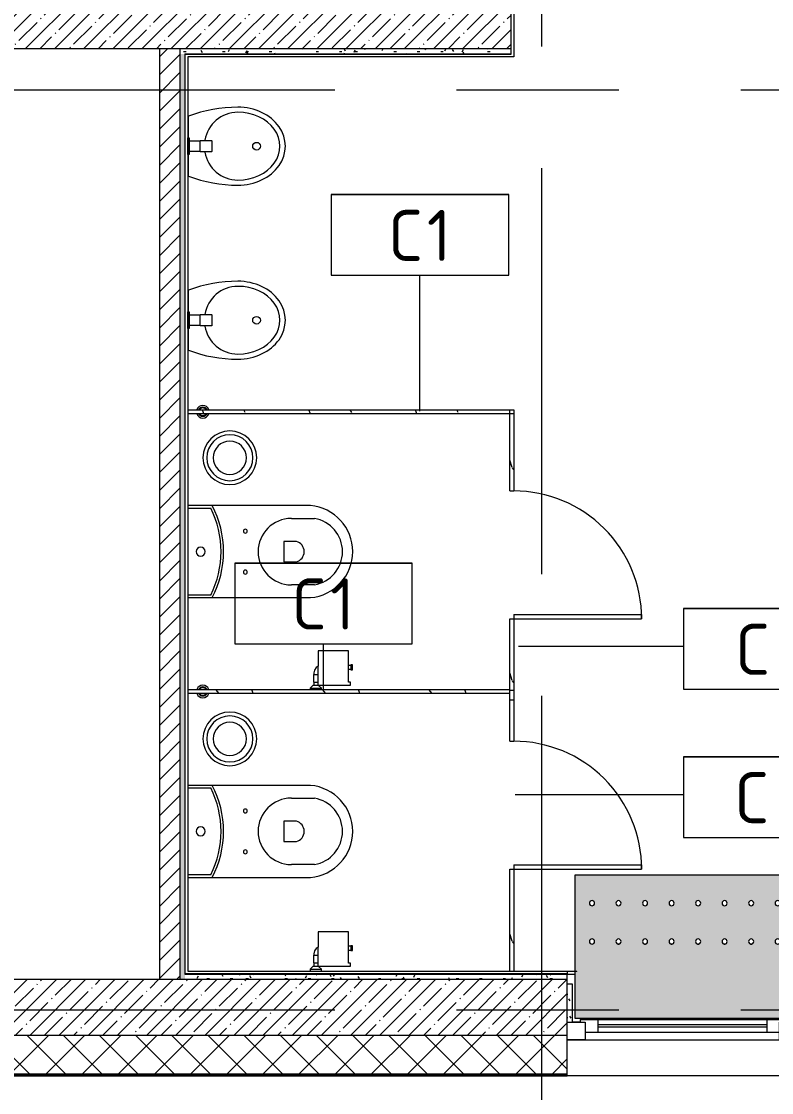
# Model space of a CAD drawing. Header units: millimetres. Extents: x 35092 to 251863, y -8553 to 29549.
# Drawn here: x 68525 to 71459, y -324 to 3867 of the extents above; entities that cross this region are included whole.
import ezdxf

# ---------------------------------------------------------------- set-up
doc = ezdxf.new("R2010")
doc.units = ezdxf.units.MM
doc.linetypes.add('Осевая', pattern=[3175, 635, -476.25, 1587.5, -476.25])
for name, color, linetype, lineweight in [('A-DETL-GENF', 7, 'Continuous', 9), ('A-DOOR', 7, 'Continuous', 9), ('A-GENM', 7, 'Continuous', 9), ('A-GENM-IDEN', 7, 'Continuous', 9), ('A-GLAZ', 7, 'Continuous', 9), ('A-GLAZ-1', 7, 'Continuous', 13), ('A-WALL', 7, 'Continuous', 9), ('I-WALL', 7, 'Continuous', 9), ('P-SANR-FIXT-1', 7, 'Continuous', 13), ('Знаки', 7, 'Continuous', 9), ('Оси', 7, 'Continuous', 9), ('Оси-2', 7, 'Осевая', 9)]:
    doc.layers.add(name, color=color, linetype=linetype, lineweight=lineweight)
for name, color, linetype, lineweight, true_color in [('A-DOOR-1', 7, 'Continuous', 9, 0xc0c0c0), ('A-WALL-1', 9, 'Continuous', 9, 0x808080), ('A-WALL-FNSH-1', 9, 'Continuous', 9, 0x808080), ('M-EQPM-1', 7, 'Continuous', 9, 0xb2b2b2), ('P-SANR-FIXT-2', 9, 'Continuous', 13, 0x808080), ('P-SANR-FIXT-3', 7, 'Continuous', 13, 0x260000)]:
    doc.layers.add(name, color=color, linetype=linetype, lineweight=lineweight, true_color=true_color)
doc.styles.add('GOST Common', font='GOST_Common.ttf', dxfattribs={"height": 200})
pattern_1 = [(45, (0, 0), (-57.02463, 57.02463), []), (45, (57.025, 0), (-57.02463, 57.02463), [100.806, -20.161, 3.353, -16.808])]
pattern_2 = [(0, (0, 0), (121.92, 30.48), [10.058, -81.382, 10.058, -81.382, -487.68]), (0, (0, 0), (121.92, 30.48), [-182.88, 10.058, -172.822, 10.058, -81.382, -213.36]), (0, (0, 0), (121.92, 30.48), [-457.2, 10.058, -50.902, 10.058, -142.342]), (120, (45.72, 15.24), (-87.356454, 90.345817), [10.058, -81.382, 10.058, -81.382, -487.68]), (120, (45.72, 15.24), (-87.356454, 90.345817), [-182.88, 10.058, -172.822, 10.058, -81.382, -213.36]), (120, (45.72, 15.24), (-87.356454, 90.345817), [-457.2, 10.058, -50.902, 10.058, -142.342]), (240, (60.96, 76.2), (-34.563546, -120.825817), [10.058, -81.382, 10.058, -81.382, -487.68]), (240, (60.96, 76.2), (-34.563546, -120.825817), [-182.88, 10.058, -172.822, 10.058, -81.382, -213.36]), (240, (60.96, 76.2), (-34.563546, -120.825817), [-457.2, 10.058, -50.902, 10.058, -142.342])]
pattern_3 = [(18.435, (-1212.79, 70334.71), (832.99954, 416.50086), [158.051, -1159.038]), (49.399, (-1062.845, 70384.69), (2082.486787, 2499.010644), [76.799, -3763.143]), (46.848, (-1012.865, 70026.5), (5830.957739, 6247.5402574), [182.691, -8951.868]), (19.983, (-887.915, 70159.78), (3332.002656, 1249.49393), [97.5, -4777.508]), (0, (-1212.8, 70193.1), (416.5, 416.5), [83.3, -333.2]), (28.443, (-1129.485, 70193.1), (-5414.4962996, -2915.5071394), [227.365, -11140.87]), (354.289, (-929.565, 70301.39), (-3748.496867, 416.5263), [83.716, -4102.058]), (39.806, (-846.265, 70293.06), (-2082.48651, -1666.01521), [65.059, -3187.91])]

# ---------------------------------------------------------------- blocks, each defined once
blk = doc.blocks.new('120_Окно_СКБ_1Ст - 120_Окно_СКБ_1Ст 900х2500_h_-22445987-План расстановки мебели и оборудования 2 этажа в осях 12-23')
at = {"layer": 'A-GLAZ'}
for p, q in [((450, -57), (-450, -57)), ((-330, -107), (330, -107)), ((330, -117), (-330, -117)), ((-430, -127), (-400, -127)), ((400, -127), (430, -127))]:
    blk.add_line(p, q, dxfattribs=at)
at = {"layer": 'A-GLAZ-1'}
for p, q in [((-450, -127), (-450, -57)), ((-450, -57), (-380, -57)), ((-380, -57), (-380, -127)), ((380, -127), (380, -57)), ((380, -57), (450, -57)), ((450, -57), (450, -127)), ((380, -87), (-380, -87)), ((-380, -87), (-380, -127)), ((-330, -137), (-330, -87)), ((330, -137), (330, -87)), ((380, -127), (380, -87)), ((-380, -127), (-450, -127)), ((-380, -127), (-400, -127)), ((-400, -127), (-400, -137)), ((-400, -137), (400, -137)), ((400, -137), (-400, -137)), ((450, -127), (380, -127)), ((400, -127), (380, -127)), ((400, -137), (400, -127))]:
    blk.add_line(p, q, dxfattribs=at)
blk = doc.blocks.new('radiator_prado_classic_z_tip_30_po exemplyaru - Classic Z Тип 30-500-V133-План расстановки мебели и оборудования 2 этажа в осях 12-23')
at = {"layer": 'M-EQPM-1'}
for p, q in [((87.7, 82), (83.3, 82)), ((83.3, 82), (87.7, 82)), ((191.5, 82), (187, 82)), ((187, 82), (191.5, 82)), ((295.2, 82), (290.8, 82)), ((290.8, 82), (295.2, 82)), ((399, 82), (394.5, 82)), ((394.5, 82), (399, 82)), ((502.7, 82), (498.3, 82)), ((498.3, 82), (502.7, 82)), ((606.5, 82), (602, 82)), ((602, 82), (606.5, 82))]:
    blk.add_line(p, q, dxfattribs=at)
blk = doc.blocks.new('131_Сантехническая перегородка_Дверь - СД-1-29846662-План расстановки мебели и оборудования 2 этажа в осях 12-23')
at = {"layer": 'A-DOOR'}
h = blk.add_hatch(dxfattribs=at)
h.set_pattern_fill('FP_62', color=256, style=0, pattern_type=2)
h.set_pattern_definition(pattern_3)
h.paths.add_polyline_path([(817.3, 8), (817.3, -8), (1134.7, -8), (1134.7, 8)])
at = {"layer": 'A-GENM'}
h = blk.add_hatch(dxfattribs=at)
h.set_pattern_fill('FP_62', color=256, style=0, pattern_type=2)
h.set_pattern_definition(pattern_3)
h.paths.add_polyline_path([(0, 8), (0, -8), (317.3, -8), (317.3, 8), (279, 8)])
at = {"layer": 'A-DOOR-1'}
for p, q in [((333.3, -8), (317.3, -8)), ((317.3, -8), (317.3, -508)), ((333.3, -8), (333.3, -508)), ((333.3, -508), (317.3, -508))]:
    blk.add_line(p, q, dxfattribs=at)
blk.add_arc((317.3, -8), 500, 270, 0, dxfattribs=at)
at = {"layer": 'A-GENM'}
for p, q in [((0, 8), (317.3, 8)), ((0, 8), (0, -8)), ((317.3, 8), (317.3, -8)), ((817.3, 8), (1134.7, 8)), ((817.3, 8), (817.3, -8)), ((1134.7, 8), (1134.7, -8)), ((317.3, -8), (0, -8)), ((1134.7, -8), (817.3, -8))]:
    blk.add_line(p, q, dxfattribs=at)
blk = doc.blocks.new('131_Сантехническая перегородка_Дверь_сдвиг_ - СД-1-30819161-План расстановки мебели и оборудования 2 этажа в осях 12-23')
at = {"layer": 'A-GENM'}
h = blk.add_hatch(dxfattribs=at)
h.set_pattern_fill('FP_65', color=256, style=0, pattern_type=2)
h.set_pattern_definition([(18.435, (-151, 70334.71), (832.99954, 416.50086), [158.051, -1159.038]), (49.399, (-1.06, 70384.69), (2082.486787, 2499.010644), [76.799, -3763.143]), (46.848, (48.92, 70026.5), (5830.957739, 6247.5402574), [182.691, -8951.868]), (19.983, (173.87, 70159.78), (3332.002656, 1249.49393), [97.5, -4777.508]), (0, (-151, 70193.1), (416.5, 416.5), [83.3, -333.2]), (28.443, (-67.7, 70193.1), (-5414.4962996, -2915.5071394), [227.365, -11140.87]), (354.289, (132.22, 70301.39), (-3748.496867, 416.5263), [83.716, -4102.058]), (39.806, (215.52, 70293.06), (-2082.48651, -1666.01521), [65.059, -3187.91])])
h.paths.add_polyline_path([(0, 8), (0, -8), (400, -8), (400, 8), (182.7, 8)])
at = {"layer": 'A-DOOR-1'}
for p, q in [((416, -8), (400, -8)), ((400, -8), (400, -508)), ((416, -8), (416, -508)), ((416, -508), (400, -508))]:
    blk.add_line(p, q, dxfattribs=at)
blk.add_arc((400, -8), 500, 270, 0, dxfattribs=at)
at = {"layer": 'A-GENM'}
for p, q in [((0, 8), (400, 8)), ((400, 8), (400, -8)), ((900, 8), (1100, 8)), ((900, 8), (900, -8)), ((1100, 8), (1100, -8)), ((400, -8), (0, -8)), ((1100, -8), (900, -8))]:
    blk.add_line(p, q, dxfattribs=at)
blk = doc.blocks.new('131_Сантехническая перегородка - СП-4-30850764-План расстановки мебели и оборудования 2 этажа в осях 12-23')
at = {"layer": 'A-GENM'}
h = blk.add_hatch(dxfattribs=at)
h.set_pattern_fill('FP_66', color=256, style=0, pattern_type=2)
h.set_pattern_definition([(108.435, (-69012.52, -2340), (-416.50086, 832.99954), [158.051, -1159.038]), (139.399, (-69062.5, -2190.06), (-2499.010644, 2082.486787), [76.799, -3763.143]), (136.848, (-68704.308, -2140.08), (-6247.5402574, 5830.957739), [182.691, -8951.868]), (109.983, (-68837.588, -2015.13), (-1249.49393, 3332.002656), [97.5, -4777.508]), (90, (-68870.9, -2340), (-416.5, 416.5), [83.3, -333.2]), (118.443, (-68870.908, -2256.7), (2915.5071394, -5414.4962996), [227.365, -11140.87]), (84.289, (-68979.2, -2056.78), (-416.5263, -3748.496867), [83.716, -4102.058]), (129.806, (-68970.87, -1973.48), (1666.01521, -2082.48651), [65.059, -3187.91])])
h.paths.add_polyline_path([(1330, -8), (1330, 8), (55.2, 8), (55.2, -8), (1239.4, -8)])
for p, q in [((55.2, 8), (1330, 8)), ((1330, 8), (1330, -8)), ((1330, -8), (55.2, -8))]:
    blk.add_line(p, q, dxfattribs=at)
at = {"layer": 'A-GENM', "flags": 128}
for points in [[(126.7, 8), (126.3, 8.5), (126, 9), (125.6, 9.5), (125.2, 9.9), (124.8, 10.4), (124.4, 10.8), (123.9, 11.2), (123.5, 11.6), (123, 12), (122.5, 12.3), (122, 12.7), (121.5, 13), (121, 13.3), (120.5, 13.6), (119.9, 13.8), (119.4, 14), (118.8, 14.3), (118.2, 14.4), (117.6, 14.6), (117, 14.7), (116.5, 14.9), (115.9, 14.9), (115.3, 15), (114.7, 15.1), (114.1, 15.1), (113.5, 15.1), (112.8, 15), (112.2, 15), (111.7, 14.9), (111.1, 14.8), (110.5, 14.7), (109.9, 14.5), (109.3, 14.4), (108.7, 14.2), (108.2, 13.9), (107.6, 13.7), (107.1, 13.4), (106.5, 13.2), (106, 12.9), (105.5, 12.5), (105, 12.2), (104.5, 11.8), (104.1, 11.4), (103.6, 11), (103.2, 10.6), (102.8, 10.2), (102.4, 9.7), (102, 9.3), (101.6, 8.8), (101.3, 8.3), (101.1, 8)], [(101.1, -8), (101.4, -8.5), (101.8, -9), (102.2, -9.5), (102.6, -9.9), (103, -10.4), (103.4, -10.8), (103.8, -11.2), (104.3, -11.6), (104.7, -12), (105.2, -12.3), (105.7, -12.7), (106.2, -13), (106.8, -13.3), (107.3, -13.6), (107.9, -13.8), (108.4, -14), (109, -14.3), (109.6, -14.4), (110.1, -14.6), (110.7, -14.7), (111.3, -14.9), (111.9, -14.9), (112.5, -15), (113.1, -15.1), (113.7, -15.1), (114.3, -15.1), (114.9, -15), (115.5, -15), (116.1, -14.9), (116.7, -14.8), (117.3, -14.7), (117.9, -14.5), (118.5, -14.4), (119, -14.2), (119.6, -13.9), (120.2, -13.7), (120.7, -13.4), (121.2, -13.2), (121.7, -12.9), (122.3, -12.5), (122.7, -12.2), (123.2, -11.8), (123.7, -11.4), (124.1, -11), (124.6, -10.6), (125, -10.2), (125.4, -9.7), (125.8, -9.3), (126.1, -8.8), (126.5, -8.3), (126.7, -8)]]:
    blk.add_lwpolyline(points, dxfattribs=at)
at = {"layer": 'A-GENM'}
for radius, start, end in [(24.6, 19.9113, 160.0887), (17.6, 28.9731, 151.0269), (15.1, 78.8699, 146.2189), (15.1, 33.7811, 53.124), (24.6, 199.9113, 340.0887), (17.6, 208.9731, 331.0269), (15.1, 213.7811, 233.124), (15.1, 258.8699, 326.2189)]:
    blk.add_arc((113.9, 0), radius, start, end, dxfattribs=at)
blk = doc.blocks.new('131_Сантехническая перегородка - СП-4-30850728-План расстановки мебели и оборудования 2 этажа в осях 12-23')
at = {"layer": 'A-GENM'}
h = blk.add_hatch(dxfattribs=at)
h.set_pattern_fill('FP_67', color=256, style=0, pattern_type=2)
h.set_pattern_definition([(108.435, (-68996.37, -1245.5), (-416.50086, 832.99954), [158.051, -1159.038]), (139.399, (-69046.354, -1095.56), (-2499.010644, 2082.486787), [76.799, -3763.143]), (136.848, (-68688.164, -1045.58), (-6247.5402574, 5830.957739), [182.691, -8951.868]), (109.983, (-68821.444, -920.63), (-1249.49393, 3332.002656), [97.5, -4777.508]), (90, (-68854.76, -1245.5), (-416.5, 416.5), [83.3, -333.2]), (118.443, (-68854.764, -1162.2), (2915.5071394, -5414.4962996), [227.365, -11140.87]), (84.289, (-68963.054, -962.28), (-416.5263, -3748.496867), [83.716, -4102.058]), (129.806, (-68954.724, -878.98), (1666.01521, -2082.48651), [65.059, -3187.91])])
h.paths.add_polyline_path([(1330, -8), (1330, 8), (71.3, 8), (71.3, -8), (1255.5, -8)])
for p, q in [((71.3, 8), (1330, 8)), ((1330, 8), (1330, -8)), ((1330, -8), (71.3, -8))]:
    blk.add_line(p, q, dxfattribs=at)
at = {"layer": 'A-GENM', "flags": 128}
for points in [[(142.8, 8), (142.5, 8.5), (142.1, 9), (141.8, 9.5), (141.4, 9.9), (141, 10.4), (140.5, 10.8), (140.1, 11.2), (139.6, 11.6), (139.2, 12), (138.7, 12.3), (138.2, 12.7), (137.7, 13), (137.1, 13.3), (136.6, 13.6), (136.1, 13.8), (135.5, 14), (134.9, 14.3), (134.4, 14.4), (133.8, 14.6), (133.2, 14.7), (132.6, 14.9), (132, 14.9), (131.4, 15), (130.8, 15.1), (130.2, 15.1), (129.6, 15.1), (129, 15), (128.4, 15), (127.8, 14.9), (127.2, 14.8), (126.6, 14.7), (126, 14.5), (125.4, 14.4), (124.9, 14.2), (124.3, 13.9), (123.8, 13.7), (123.2, 13.4), (122.7, 13.2), (122.2, 12.9), (121.7, 12.5), (121.2, 12.2), (120.7, 11.8), (120.2, 11.4), (119.8, 11), (119.3, 10.6), (118.9, 10.2), (118.5, 9.7), (118.1, 9.3), (117.8, 8.8), (117.4, 8.3), (117.3, 8)], [(117.3, -8), (117.6, -8.5), (117.9, -9), (118.3, -9.5), (118.7, -9.9), (119.1, -10.4), (119.5, -10.8), (120, -11.2), (120.4, -11.6), (120.9, -12), (121.4, -12.3), (121.9, -12.7), (122.4, -13), (122.9, -13.3), (123.5, -13.6), (124, -13.8), (124.6, -14), (125.1, -14.3), (125.7, -14.4), (126.3, -14.6), (126.9, -14.7), (127.5, -14.9), (128.1, -14.9), (128.7, -15), (129.3, -15.1), (129.9, -15.1), (130.5, -15.1), (131.1, -15), (131.7, -15), (132.3, -14.9), (132.9, -14.8), (133.4, -14.7), (134, -14.5), (134.6, -14.4), (135.2, -14.2), (135.7, -13.9), (136.3, -13.7), (136.8, -13.4), (137.4, -13.2), (137.9, -12.9), (138.4, -12.5), (138.9, -12.2), (139.4, -11.8), (139.8, -11.4), (140.3, -11), (140.7, -10.6), (141.1, -10.2), (141.5, -9.7), (141.9, -9.3), (142.3, -8.8), (142.6, -8.3), (142.8, -8)]]:
    blk.add_lwpolyline(points, dxfattribs=at)
at = {"layer": 'A-GENM'}
for radius, start, end in [(24.6, 19.9113, 160.0887), (17.6, 28.9731, 151.0269), (15.1, 78.8699, 146.2189), (15.1, 33.7811, 53.124), (24.6, 199.9113, 340.0887), (17.6, 208.9731, 331.0269), (15.1, 213.7811, 233.124), (15.1, 258.8699, 326.2189)]:
    blk.add_arc((130, 0), radius, start, end, dxfattribs=at)
blk = doc.blocks.new('мусорная корзина - Round_ Metal-30590745-План расстановки мебели и оборудования 2 этажа в осях 12-23')
at = {"layer": 'P-SANR-FIXT-2'}
for radius, start, end in [(105, 0, 180), (90, 360, 180), (65, 0, 180), (105, 180, 360), (90, 180, 360), (65, 180, 360)]:
    blk.add_arc((0, 0), radius, start, end, dxfattribs=at)
blk = doc.blocks.new('WC Seat_2 with Cistern-Wall Based - 640 x 360mm-30580118-План расстановки мебели и оборудования 2 этажа в осях 12-23')
at = {"layer": 'P-SANR-FIXT-2'}
for p, q in [((-55, 485.5), (-55, 100.5)), ((-5, 410.5), (-5, 500.5)), ((255, 500.5), (255, 410.5)), ((305, 100.5), (305, 485.5)), ((85, 430.5), (85, 380.5)), ((165, 380.5), (165, 430.5)), ((85, 380.5), (165, 380.5)), ((-55, 100.5), (-55, 5.5)), ((-45, 5.5), (-45, 95.6)), ((295, 95.6), (295, 5.5)), ((305, 5.5), (305, 100.5))]:
    blk.add_line(p, q, dxfattribs=at)
for centre, radius, start, end in [((125, 469.8), 180.7, 4.9791, 175.0209), ((125, 478.7), 131.8, 9.5273, 170.4727), ((125, 418.8), 41.7, 16.2602, 163.7398), ((125, 410.5), 130, 180, 360), ((45, 230.5), 7.5, 0, 180), ((45, 230.5), 7.5, 180, 360), ((205, 230.5), 7.5, 0, 180), ((205, 230.5), 7.5, 180, 360), ((125, -237), 382.5, 61.9275, 118.0725), ((125, -247), 382.5, 63.6122, 116.3878), ((125, 55.5), 17.5, 0, 180), ((125, 55.5), 17.5, 180, 360)]:
    blk.add_arc(centre, radius, start, end, dxfattribs=at)
blk = doc.blocks.new('Urinal - Urinal-30617152-План расстановки мебели и оборудования 2 этажа в осях 12-23')
at = {"layer": 'P-SANR-FIXT-2'}
for p, q in [((-117.4, -2.6), (-32.5, -2.6)), ((32.5, -2.6), (117.4, -2.6))]:
    blk.add_line(p, q, dxfattribs=at)
blk.add_circle((0, -268.3), 15, dxfattribs=at)
for centre, start, end in [((392.4, -195), 159.3261, 180), ((-392.4, -195), 360, 20.6739)]:
    blk.add_arc(centre, 544.9, start, end, dxfattribs=at)
for major_axis, ratio, start_param, end_param in [((-132.5, 0), 0.987707, 4.886922, 6.283185), ((132.5, 0), 0.987707, 0, 1.396263), ((0, 186.2), 0.819068, 1.570796, 4.712389), ((0, 165), 0.80303, 1.570796, 4.712389)]:
    blk.add_ellipse((0, -195), major_axis=major_axis, ratio=ratio, start_param=start_param, end_param=end_param, dxfattribs=at)
blk = doc.blocks.new('Sanitary_Taps-Mixers_Gessi_70388-HABITO-External-part-for-wall-moun - 707 - Black Metal Brushed PVD-30902499-План расстановки мебели и оборудования 2 этажа в осях 12-23')
at = {"layer": 'A-GENM'}
for p, q in [((69176.4, 3411.6), (69181.4, 3411.6)), ((69176.4, 3346.6), (69176.4, 3411.6)), ((69176.4, 3400.1), (69176.4, 3411.6)), ((69176.4, 3411.6), (69181.4, 3411.6)), ((69181.4, 3411.6), (69181.4, 3346.6)), ((69181.4, 3411.6), (69181.4, 3400.1)), ((69181.4, 3400.1), (69224.4, 3400.1)), ((69224.4, 3356.6), (69224.4, 3401.6)), ((69224.4, 3401.6), (69268.4, 3401.6)), ((69224.4, 3400.1), (69224.4, 3401.6)), ((69224.4, 3401.6), (69268.4, 3401.6)), ((69268.4, 3401.6), (69269.4, 3400.6)), ((69268.4, 3401.6), (69269.4, 3400.6)), ((69269.4, 3400.6), (69269.4, 3357.6)), ((69269.4, 3400.6), (69269.4, 3357.6)), ((69176.4, 3346.6), (69176.4, 3358.1)), ((69224.4, 3358.1), (69181.4, 3358.1)), ((69181.4, 3358.1), (69181.4, 3346.6)), ((69224.4, 3356.6), (69224.4, 3358.1)), ((69268.4, 3356.6), (69224.4, 3356.6)), ((69268.4, 3356.6), (69224.4, 3356.6)), ((69269.4, 3357.6), (69268.4, 3356.6)), ((69269.4, 3357.6), (69268.4, 3356.6)), ((69181.4, 3346.6), (69176.4, 3346.6)), ((69181.4, 3346.6), (69176.4, 3346.6))]:
    blk.add_line(p, q, dxfattribs=at)
blk = doc.blocks.new('Sanitary_Toilet-Accessories_Gessi_Wall-mounted-paper-roll-holder-65449 - Chrome-30916167-План расстановки мебели и оборудования 2 этажа в осях 12-23')
at = {"layer": 'A-DETL-GENF'}
for p, q in [((69685.9, 1404.8), (69685.9, 1344.5)), ((69804.9, 1404.8), (69685.9, 1404.8)), ((69804.9, 1347.6), (69804.9, 1404.8)), ((69685.9, 1344.5), (69677.5, 1338.9)), ((69685.9, 1269.1), (69685.9, 1344.5)), ((69804.9, 1332.6), (69804.9, 1347.6)), ((69813.9, 1347.6), (69804.9, 1347.6)), ((69813.9, 1349.6), (69813.9, 1347.6)), ((69819.9, 1349.6), (69813.9, 1349.6)), ((69813.9, 1347.6), (69813.9, 1332.6)), ((69819.9, 1330.6), (69819.9, 1349.6)), ((69667.4, 1312.6), (69667.4, 1282.6)), ((69668.9, 1312.6), (69667.4, 1312.6)), ((69671.1, 1329.4), (69668.9, 1318.1)), ((69668.9, 1318.1), (69668.9, 1312.6)), ((69668.9, 1312.6), (69685.9, 1312.6)), ((69677.5, 1338.9), (69671.1, 1329.4)), ((69804.9, 1332.6), (69813.9, 1332.6)), ((69804.9, 1281.8), (69804.9, 1332.6)), ((69813.9, 1332.6), (69813.9, 1330.6)), ((69813.9, 1330.6), (69819.9, 1330.6)), ((69654, 1258.1), (69653.9, 1253.5)), ((69665.4, 1269.1), (69654, 1258.1)), ((69654, 1258.1), (69698.8, 1258.1)), ((69668.9, 1269.1), (69665.4, 1269.1)), ((69667.4, 1282.6), (69668.9, 1282.6)), ((69685.9, 1269.1), (69667.4, 1269.1)), ((69668.9, 1282.6), (69685.9, 1282.6)), ((69668.9, 1282.6), (69668.9, 1269.1)), ((69683.9, 1269.1), (69685.9, 1269.8)), ((69687.4, 1269.1), (69683.9, 1269.1)), ((69685.9, 1269.8), (69812.4, 1269.8)), ((69698.8, 1258.1), (69687.4, 1269.1)), ((69698.9, 1253.5), (69698.8, 1258.1)), ((69812.4, 1281.8), (69804.9, 1281.8)), ((69812.4, 1269.8), (69812.4, 1281.8))]:
    blk.add_line(p, q, dxfattribs=at)
blk = doc.blocks.new('Sanitary_Toilet-Accessories_Gessi_Wall-mounted-paper-roll-holder-65449 - Chrome-V156-План расстановки мебели и оборудования 2 этажа в осях 12-23')
at = {"layer": 'A-DETL-GENF'}
for p, q in [((69685.9, 305.7), (69685.9, 245.4)), ((69804.9, 305.7), (69685.9, 305.7)), ((69804.9, 248.5), (69804.9, 305.7)), ((69667.4, 213.5), (69667.4, 183.5)), ((69668.9, 213.5), (69667.4, 213.5)), ((69671.1, 230.3), (69668.9, 219)), ((69668.9, 219), (69668.9, 213.5)), ((69668.9, 213.5), (69685.9, 213.5)), ((69677.5, 239.9), (69671.1, 230.3)), ((69685.9, 245.4), (69677.5, 239.9)), ((69685.9, 170), (69685.9, 245.4)), ((69804.9, 233.5), (69804.9, 248.5)), ((69813.9, 248.5), (69804.9, 248.5)), ((69804.9, 233.5), (69813.9, 233.5)), ((69804.9, 182.7), (69804.9, 233.5)), ((69813.9, 250.5), (69813.9, 248.5)), ((69819.9, 250.5), (69813.9, 250.5)), ((69813.9, 248.5), (69813.9, 233.5)), ((69813.9, 233.5), (69813.9, 231.5)), ((69813.9, 231.5), (69819.9, 231.5)), ((69819.9, 231.5), (69819.9, 250.5)), ((69665.4, 170), (69654, 159)), ((69668.9, 170), (69665.4, 170)), ((69667.4, 183.5), (69668.9, 183.5)), ((69685.9, 170), (69667.4, 170)), ((69668.9, 183.5), (69685.9, 183.5)), ((69668.9, 183.5), (69668.9, 170)), ((69683.9, 170), (69685.9, 170.7)), ((69687.4, 170), (69683.9, 170)), ((69685.9, 170.7), (69812.4, 170.7)), ((69698.8, 159), (69687.4, 170)), ((69812.4, 182.7), (69804.9, 182.7)), ((69812.4, 170.7), (69812.4, 182.7)), ((69654, 159), (69653.9, 151)), ((69654, 159), (69698.8, 159)), ((69698.9, 151), (69698.8, 159))]:
    blk.add_line(p, q, dxfattribs=at)
blk = doc.blocks.new('Зашивка радиатора_ СУ - Зашивка радиатора  М15-V246-План расстановки мебели и оборудования 2 этажа в осях 12-23')
at = {"layer": 'Знаки'}
h = blk.add_hatch(color=256, dxfattribs=at)
h.paths.add_polyline_path([(455.2, 380.1), (-360, 380.1), (-360, 247.6), (-370, 247.6), (-369.5, -179.9), (490, -179.9), (490, 196.6), (490, 197.6), (490, 380.1)])
h.paths.add_polyline_path([(-303, 90.4), (-298, 89), (-294.3, 85.4), (-293, 80.4), (-294.3, 75.4), (-298, 71.7), (-303, 70.4), (-308, 71.7), (-311.7, 75.4), (-313, 80.4), (-311.7, 85.4), (-308, 89), (-305.6, 90)])
h.paths.add_polyline_path([(-199.3, 90.4), (-194.3, 89), (-190.6, 85.4), (-189.3, 80.4), (-190.6, 75.4), (-194.3, 71.7), (-199.3, 70.4), (-204.3, 71.7), (-207.9, 75.4), (-209.3, 80.4), (-207.9, 85.4), (-204.3, 89), (-201.8, 90)])
h.paths.add_polyline_path([(8.2, 90.4), (13.2, 89), (16.9, 85.4), (18.2, 80.4), (16.9, 75.4), (13.2, 71.7), (8.2, 70.4), (3.2, 71.7), (-0.4, 75.4), (-1.8, 80.4), (-0.4, 85.4), (3.2, 89), (5.7, 90)])
h.paths.add_polyline_path([(-95.5, 90.4), (-90.5, 89), (-86.8, 85.4), (-85.5, 80.4), (-86.8, 75.4), (-90.5, 71.7), (-95.5, 70.4), (-100.5, 71.7), (-104.2, 75.4), (-105.5, 80.4), (-104.2, 85.4), (-100.5, 89), (-98.1, 90)])
h.paths.add_polyline_path([(319.5, 90.4), (324.5, 89), (328.2, 85.4), (329.5, 80.4), (328.2, 75.4), (324.5, 71.7), (319.5, 70.4), (314.5, 71.7), (310.8, 75.4), (309.5, 80.4), (310.8, 85.4), (314.5, 89), (316.9, 90)])
h.paths.add_polyline_path([(215.7, 90.4), (220.7, 89), (224.4, 85.4), (225.7, 80.4), (224.4, 75.4), (220.7, 71.7), (215.7, 70.4), (210.7, 71.7), (207.1, 75.4), (205.7, 80.4), (207.1, 85.4), (210.7, 89), (213.2, 90)])
h.paths.add_polyline_path([(112, 90.4), (117, 89), (120.7, 85.4), (122, 80.4), (120.7, 75.4), (117, 71.7), (112, 70.4), (107, 71.7), (103.3, 75.4), (102, 80.4), (103.3, 85.4), (107, 89), (109.4, 90)])
h.paths.add_polyline_path([(423.2, 90.4), (428.2, 89), (431.9, 85.4), (433.2, 80.4), (431.9, 75.4), (428.2, 71.7), (423.2, 70.4), (418.2, 71.7), (414.6, 75.4), (413.2, 80.4), (414.6, 85.4), (418.2, 89), (420.7, 90)])
h.paths.add_polyline_path([(-199.3, -59.6), (-194.3, -61), (-190.6, -64.6), (-189.3, -69.6), (-190.6, -74.6), (-194.3, -78.3), (-199.3, -79.6), (-204.3, -78.3), (-207.9, -74.6), (-209.3, -69.6), (-207.9, -64.6), (-204.3, -61), (-201.8, -60)])
h.paths.add_polyline_path([(319.5, -59.6), (324.5, -61), (328.2, -64.6), (329.5, -69.6), (328.2, -74.6), (324.5, -78.3), (319.5, -79.6), (314.5, -78.3), (310.8, -74.6), (309.5, -69.6), (310.8, -64.6), (314.5, -61), (316.9, -60)])
h.paths.add_polyline_path([(423.2, -59.6), (428.2, -61), (431.9, -64.6), (433.2, -69.6), (431.9, -74.6), (428.2, -78.3), (423.2, -79.6), (418.2, -78.3), (414.6, -74.6), (413.2, -69.6), (414.6, -64.6), (418.2, -61), (420.7, -60)])
h.paths.add_polyline_path([(8.2, -59.6), (13.2, -61), (16.9, -64.6), (18.2, -69.6), (16.9, -74.6), (13.2, -78.3), (8.2, -79.6), (3.2, -78.3), (-0.4, -74.6), (-1.8, -69.6), (-0.4, -64.6), (3.2, -61), (5.7, -60)])
h.paths.add_polyline_path([(-303, -59.6), (-298, -61), (-294.3, -64.6), (-293, -69.6), (-294.3, -74.6), (-298, -78.3), (-303, -79.6), (-308, -78.3), (-311.7, -74.6), (-313, -69.6), (-311.7, -64.6), (-308, -61), (-305.6, -60)])
h.paths.add_polyline_path([(215.7, -59.6), (220.7, -61), (224.4, -64.6), (225.7, -69.6), (224.4, -74.6), (220.7, -78.3), (215.7, -79.6), (210.7, -78.3), (207.1, -74.6), (205.7, -69.6), (207.1, -64.6), (210.7, -61), (213.2, -60)])
h.paths.add_polyline_path([(-95.5, -59.6), (-90.5, -61), (-86.8, -64.6), (-85.5, -69.6), (-86.8, -74.6), (-90.5, -78.3), (-95.5, -79.6), (-100.5, -78.3), (-104.2, -74.6), (-105.5, -69.6), (-104.2, -64.6), (-100.5, -61), (-98.1, -60)])
h.paths.add_polyline_path([(112, -59.6), (117, -61), (120.7, -64.6), (122, -69.6), (120.7, -74.6), (117, -78.3), (112, -79.6), (107, -78.3), (103.3, -74.6), (102, -69.6), (103.3, -64.6), (107, -61), (109.4, -60)])
for p, q in [((490, 380.1), (-360, 380.1)), ((490, 197.6), (490, 380.1)), ((-370, 247.6), (-370, 207.6)), ((490, -179.9), (490, 196.8)), ((-370, -179.9), (490, -179.9))]:
    blk.add_line(p, q, dxfattribs=at)
for centre, start, end in [((-303, 80.4), 0, 180), ((-199.3, 80.4), 0, 180), ((-95.5, 80.4), 0, 180), ((8.2, 80.4), 0, 180), ((112, 80.4), 0, 180), ((215.7, 80.4), 0, 180), ((319.5, 80.4), 0, 180), ((423.2, 80.4), 0, 180), ((-303, 80.4), 180, 0), ((-199.3, 80.4), 180, 0), ((-95.5, 80.4), 180, 360), ((8.2, 80.4), 180, 0), ((112, 80.4), 180, 0), ((215.7, 80.4), 180, 0), ((319.5, 80.4), 180, 0), ((423.2, 80.4), 180, 0), ((-303, -69.6), 0, 180), ((-303, -69.6), 180, 0), ((-199.3, -69.6), 0, 180), ((-199.3, -69.6), 180, 0), ((-95.5, -69.6), 0, 180), ((-95.5, -69.6), 180, 0), ((8.2, -69.6), 0, 180), ((8.2, -69.6), 180, 0), ((112, -69.6), 0, 180), ((112, -69.6), 180, 0), ((215.7, -69.6), 0, 180), ((215.7, -69.6), 180, 0), ((319.5, -69.6), 0, 180), ((319.5, -69.6), 180, 0), ((423.2, -69.6), 0, 180), ((423.2, -69.6), 180, 0)]:
    blk.add_arc(centre, 10, start, end, dxfattribs=at)
blk = doc.blocks.new('Mark Reiling - Mark Reiling-26174330-План расстановки мебели и оборудования 2 этажа в осях 12-23')
at = {"layer": 'A-GENM-IDEN'}
for p, q in [((-3.47, 1.49), (-3.47, -1.663)), ((-3.47, 1.49), (3.47, 1.49)), ((3.47, 1.49), (-3.47, 1.49)), ((-3.47, 1.49), (-3.47, -1.663)), ((3.47, -1.663), (3.47, 1.49)), ((3.47, -1.663), (3.47, 1.49)), ((-3.47, -1.663), (3.47, -1.663)), ((-3.47, -1.663), (3.47, -1.663))]:
    blk.add_line(p, q, dxfattribs=at)

msp = doc.modelspace()

# ---------------------------------------------------------------- hatches: boundary and pattern name
at = {"layer": 'A-WALL'}
h = msp.add_hatch(dxfattribs=at)
h.set_pattern_fill('FP_21', color=256, style=0, pattern_type=2)
h.set_pattern_definition([(45, (0, 0), (-70.71068, 70.71068), []), (135, (0, 0), (-70.71068, -70.71068), [])])
h.paths.add_polyline_path([(75464.7, -250), (75700, -250), (75700, -100), (71560, -100), (71560, -250), (74735.4, -250)])
h.paths.add_polyline_path([(70660, -250), (70660, -100), (67060, -100), (67060, -250), (70360.2, -250)])
h.paths.add_polyline_path([(66160, -250), (66160, -100), (65160, -100), (65160, -250), (65984.9, -250)])
h.paths.add_polyline_path([(62060, -250), (62060, -100), (60910, -100), (60910, -250), (61609.7, -250)])
h.paths.add_polyline_path([(58060, -250), (58810, -250), (58810, -100), (58060, -100), (58060, -245.4)])
h.paths.add_polyline_path([(56910, -250), (57160, -250), (57160, -100), (56410, -100), (56410, -250), (56505.2, -250)])
h.paths.add_polyline_path([(52129.9, -250), (53310, -250), (53310, -100), (51910, -100), (51910, -250)])
h.paths.add_polyline_path([(48810, -250), (48810, -100), (47410, -100), (47410, -250), (48483.9, -250)])
h.paths.add_polyline_path([(43379.4, -250), (44036.3, -250), (44036.3, -100), (42660, -100), (42660, -250)])
h.paths.add_polyline_path([(44936.3, -250), (45310, -250), (45310, -100), (44936.3, -100), (44936.3, -245.4)])
h.paths.add_polyline_path([(38742.7, -250), (39560, -250), (39560, -100), (38742.7, -100), (38742.7, -178.1)])
at = {"layer": 'I-WALL'}
h = msp.add_hatch(dxfattribs=at)
h.set_pattern_fill('FP_17', color=256, style=0, pattern_type=2)
h.set_pattern_definition(pattern_1)
h.paths.add_polyline_path([(70440, 3760), (70440, 3980), (67080, 3980), (67080, 3760), (70360.2, 3760)])
h = msp.add_hatch(dxfattribs=at)
h.set_pattern_fill('FP_22', color=256, style=0, pattern_type=2)
h.set_pattern_definition([(45, (0, 0), (-35.35534, 35.35534), [])])
h.paths.add_polyline_path([(69065, 120), (69145, 120), (69145, 3760), (69065, 3760), (69065, 333.7)])
h = msp.add_hatch(dxfattribs=at)
h.set_pattern_fill('FP_58', color=256, style=0, pattern_type=2)
h.set_pattern_definition(pattern_2)
h.paths.add_polyline_path([(70360.2, 3740), (70441, 3740), (70440, 3760), (69145, 3760), (69145, 3740), (69631, 3740)])
h = msp.add_hatch(dxfattribs=at)
h.set_pattern_fill('FP_58', color=256, style=0, pattern_type=2)
h.set_pattern_definition(pattern_2)
h.paths.add_polyline_path([(69145, 120), (69165, 120), (69165, 3740), (69145, 3740), (69145, 333.7)])
h = msp.add_hatch(dxfattribs=at)
h.set_pattern_fill('FP_58', color=256, style=0, pattern_type=2)
h.set_pattern_definition(pattern_2)
h.paths.add_polyline_path([(71818.6, 120), (71860, 120), (71860, 140), (71560, 140), (71560, 120), (71636.3, 120)])
h.paths.add_polyline_path([(70660, 120), (70660, 140), (69165, 140), (69165, 120), (70360.2, 120)])
h = msp.add_hatch(dxfattribs=at)
h.set_pattern_fill('FP_17', color=256, style=0, pattern_type=2)
h.set_pattern_definition(pattern_1)
h.paths.add_polyline_path([(70660, -100), (70660, 120), (67060, 120), (67060, -100), (70360.2, -100)])
h.paths.add_polyline_path([(71818.6, -100), (71860, -100), (71860, 120), (71560, 120), (71560, -100)])
h.paths.add_polyline_path([(65910, -100), (66160, -100), (66160, 120), (65910, 120)])
h = msp.add_hatch(dxfattribs=at)
h.set_pattern_fill('FP_58', color=256, style=0, pattern_type=2)
h.set_pattern_definition(pattern_2)
h.paths.add_polyline_path([(70680, -48), (70680, 100), (70660, 100), (70660, -48)])

# ---------------------------------------------------------------- linework, layer by layer
at = {"layer": 'A-GENM-IDEN'}
for p, q in [((70083.9, 2342.8), (70083.9, 2870.2)), ((69706.4, 1254.6), (69706.4, 1428.3)), ((70469.3, 1422.8), (71114.3, 1422.8)), ((70456, 842.4), (71114.3, 842.4))]:
    msp.add_line(p, q, dxfattribs=at)
at = {"layer": 'A-WALL'}
for p, q in [((70441, 3760), (69145, 3760)), ((69165, 3740), (70441, 3740)), ((69165, 3740), (69165, 140)), ((69165, 140), (70660, 140)), ((67060, 120), (70660, 120)), ((70660, -100), (67060, -100)), ((67060, -250), (70660, -250)), ((67060, -253), (70660, -253)), ((71560, -258), (70660, -258))]:
    msp.add_line(p, q, dxfattribs=at)
at = {"layer": 'A-WALL-1'}
for p, q in [((70440, 3760), (70440, 7660)), ((69145, 3760), (67080, 3760)), ((69065, 3760), (69065, 120)), ((69145, 3760), (69145, 120)), ((70441, 3740), (70441, 3760)), ((70660, -250), (70660, 140)), ((70680, 100), (70660, 100)), ((70680, -48), (70680, 100)), ((70660, -48), (70680, -48))]:
    msp.add_line(p, q, dxfattribs=at)
at = {"layer": 'A-WALL-FNSH-1'}
for p, q in [((70441, 3760), (70441, 7659)), ((69166, 3739), (70441, 3739)), ((69166, 141), (69166, 3739)), ((70441, 3739), (70441, 3740)), ((70660, 141), (69166, 141)), ((70681, 100), (70680, 100)), ((70681, -48), (70681, 100)), ((70680, -48), (70681, -48)), ((70660, -258), (70660, -250)), ((67060, -258), (70660, -258))]:
    msp.add_line(p, q, dxfattribs=at)
at = {"layer": 'I-WALL'}
for p, q in [((70451, 7649), (70451, 3729)), ((70451, 3729), (69176, 3729)), ((69176, 3729), (69176, 151)), ((69176, 151), (70697.5, 151)), ((70660, 150), (70660, 140)), ((70697.5, 150), (70660, 150)), ((70660, 140), (70690, 140)), ((70697.5, 150), (70697.5, 151))]:
    msp.add_line(p, q, dxfattribs=at)
at = {"layer": 'Оси'}
msp.add_line((70560, -1906.3), (70560, 593.7), dxfattribs=at)
at = {"layer": 'Оси-2'}
for p, q in [((70560, 593.7), (70560, 24898.1)), ((38477.2, 3600), (82200, 3600)), ((38477.2, 0), (82200, 0))]:
    msp.add_line(p, q, dxfattribs=at)

# ---------------------------------------------------------------- block references
at = {"layer": 'A-GENM'}
for name, p in [('131_Сантехническая перегородка - СП-4-30850764-План расстановки мебели и оборудования 2 этажа в осях 12-23', (69120.8, 2340)), ('131_Сантехническая перегородка - СП-4-30850728-План расстановки мебели и оборудования 2 этажа в осях 12-23', (69104.7, 1245.5))]:
    msp.add_blockref(name, p, dxfattribs=at)
at = {"layer": 'A-GENM', "rotation": 90.00000000002345}
for name, p in [('131_Сантехническая перегородка_Дверь - СД-1-29846662-План расстановки мебели и оборудования 2 этажа в осях 12-23', (70443, 1212.8)), ('131_Сантехническая перегородка_Дверь_сдвиг_ - СД-1-30819161-План расстановки мебели и оборудования 2 этажа в осях 12-23', (70443, 151))]:
    msp.add_blockref(name, p, dxfattribs=at)
at = {"layer": 'A-GENM-IDEN', "xscale": 99.99999999999993, "yscale": 99.99999999999993, "zscale": 99.99999999999993}
for p in [(70083.9, 3040.7), (69706.4, 1598.8), (71461.3, 1421.3), (71461.3, 840.9)]:
    msp.add_blockref('Mark Reiling - Mark Reiling-26174330-План расстановки мебели и оборудования 2 этажа в осях 12-23', p, dxfattribs=at)
at = {"layer": 'A-GLAZ', "rotation": 180}
msp.add_blockref('120_Окно_СКБ_1Ст - 120_Окно_СКБ_1Ст 900х2500_h_-22445987-План расстановки мебели и оборудования 2 этажа в осях 12-23', (71110, -175), dxfattribs=at)
at = {"layer": 'M-EQPM-1'}
msp.add_blockref('radiator_prado_classic_z_tip_30_po exemplyaru - Classic Z Тип 30-500-V133-План расстановки мебели и оборудования 2 этажа в осях 12-23', (70775, 175.5), dxfattribs=at)
at = {"layer": 'P-SANR-FIXT-1'}
for name in ['Sanitary_Toilet-Accessories_Gessi_Wall-mounted-paper-roll-holder-65449 - Chrome-30916167-План расстановки мебели и оборудования 2 этажа в осях 12-23', 'Sanitary_Toilet-Accessories_Gessi_Wall-mounted-paper-roll-holder-65449 - Chrome-V156-План расстановки мебели и оборудования 2 этажа в осях 12-23']:
    msp.add_blockref(name, (0, 0), dxfattribs=at)
at = {"layer": 'P-SANR-FIXT-2'}
for name, p, rotation in [('Urinal - Urinal-30617152-План расстановки мебели и оборудования 2 этажа в осях 12-23', (69176.4, 3379.1), 89.9999999999999), ('Urinal - Urinal-30617152-План расстановки мебели и оборудования 2 этажа в осях 12-23', (69176.4, 2698.1), 89.9999999999999), ('WC Seat_2 with Cistern-Wall Based - 640 x 360mm-30580118-План расстановки мебели и оборудования 2 этажа в осях 12-23', (69170.5, 1917.7), 269.9999999999998), ('WC Seat_2 with Cistern-Wall Based - 640 x 360mm-30580118-План расстановки мебели и оборудования 2 этажа в осях 12-23', (69170.5, 823.2), 269.9999999999998)]:
    msp.add_blockref(name, p, dxfattribs=dict(at, rotation=rotation))
for p in [(69340.4, 2160.1), (69340.4, 1060.1)]:
    msp.add_blockref('мусорная корзина - Round_ Metal-30590745-План расстановки мебели и оборудования 2 этажа в осях 12-23', p, dxfattribs=at)
at = {"layer": 'P-SANR-FIXT-3'}
for p in [(0, 0), (0, -681)]:
    msp.add_blockref('Sanitary_Taps-Mixers_Gessi_70388-HABITO-External-part-for-wall-moun - 707 - Black Metal Brushed PVD-30902499-План расстановки мебели и оборудования 2 этажа в осях 12-23', p, dxfattribs=at)
at = {"layer": 'Знаки', "rotation": 180}
msp.add_blockref('Зашивка радиатора_ СУ - Зашивка радиатора  М15-V246-План расстановки мебели и оборудования 2 этажа в осях 12-23', (71180, 347.6), dxfattribs=at)

# ---------------------------------------------------------------- texts
at = {"layer": 'A-GENM-IDEN', "char_height": 200, "attachment_point": 1, "style": 'GOST Common'}
for s, insert, width in [('\\fGOST Common|b0|i0|c204|p34|;С', (69965.3, 3129.8), 176.371), ('\\fGOST Common|b0|i0|c204|p34|;1', (70110.9, 3129.8), 120.253), ('\\fGOST Common|b0|i0|c204|p34|;С', (69587.8, 1687.9), 176.371), ('\\fGOST Common|b0|i0|c204|p34|;1', (69733.4, 1687.9), 120.253), ('\\fGOST Common|b0|i0|c204|p34|;С', (71322.7, 1510.4), 176.371), ('\\fGOST Common|b0|i0|c204|p34|;С', (71319.2, 929.9), 176.371)]:
    msp.add_mtext(s, dxfattribs=dict(at, insert=insert, width=width))

doc.saveas('drawing.dxf')
